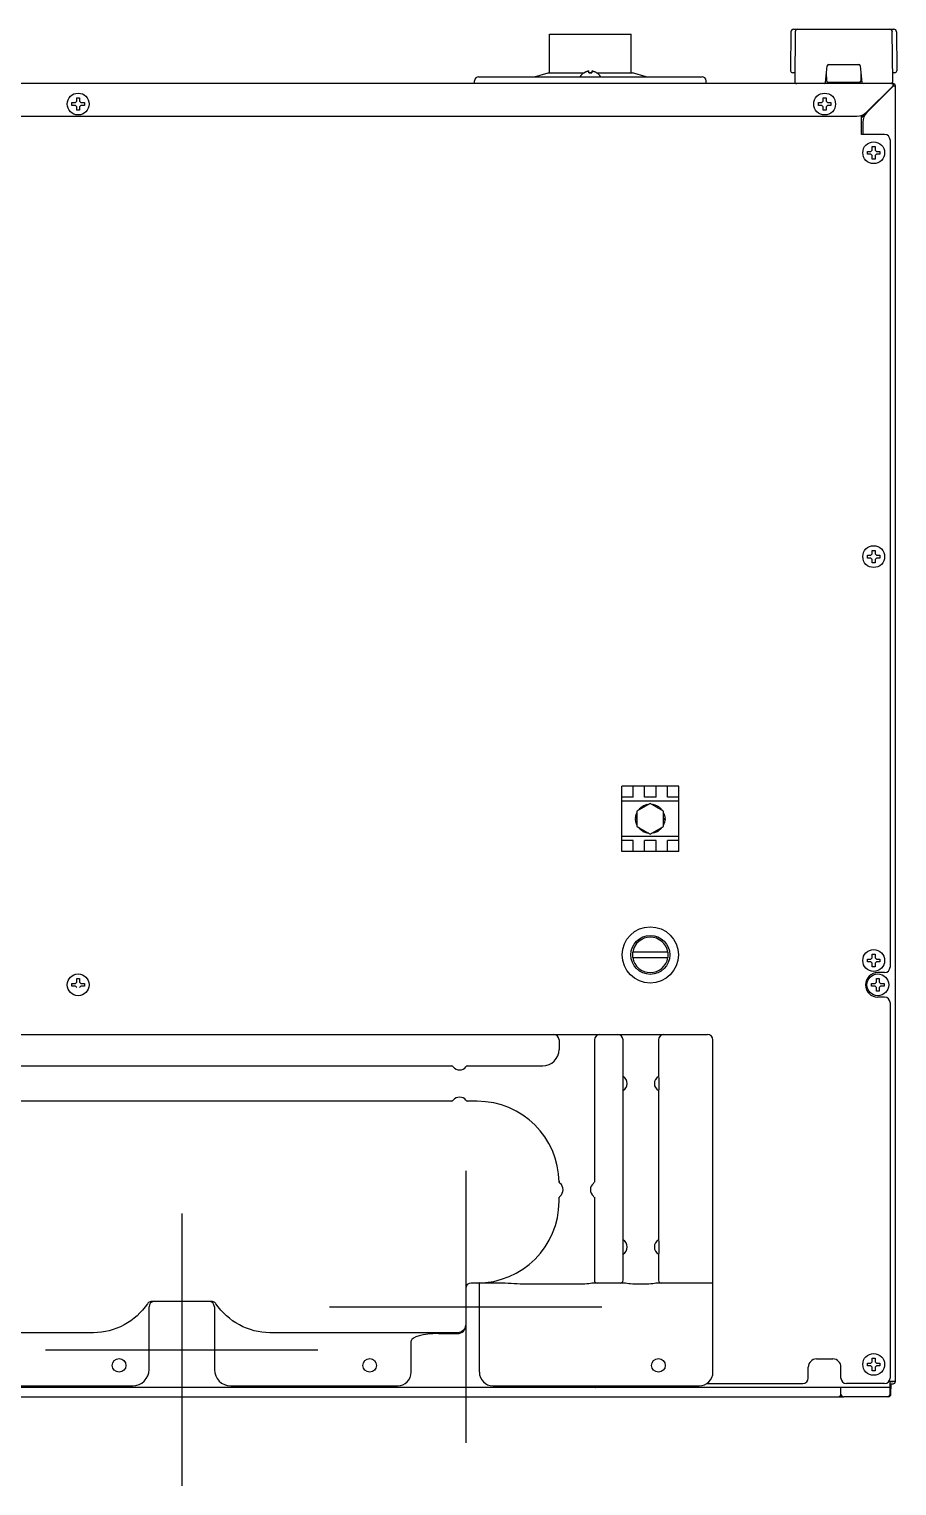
# Model space of a CAD drawing. Header units: millimetres. Extents: x -10733 to -5990, y 4098 to 7122.
# Drawn here: x -10451 to -10132, y 5579 to 6114 of the extents above; entities that cross this region are included whole.
import ezdxf

# ---------------------------------------------------------------- set-up
doc = ezdxf.new("R2010")
doc.units = ezdxf.units.MM
doc.header["$LTSCALE"] = 346.5
doc.layers.get('0').update_dxf_attribs({"linetype": 'CONTINUOUS'})
doc.layers.add('ASSI', color=7, linetype='CONTINUOUS')
doc.layers.add('GEOM', color=7, linetype='CONTINUOUS')

msp = doc.modelspace()

# ---------------------------------------------------------------- linework, layer by layer
at = {"color": 7, "linetype": 'Continuous'}
for p, q in [((-10170.92, 6112.71), (-10171.04, 6098.7)), ((-10169.92, 6113.7), (-10133.16, 6113.7)), ((-10169.38, 6112.71), (-10169.54, 6094.7)), ((-10133.54, 6094.7), (-10133.7, 6112.71)), ((-10132.16, 6112.71), (-10132.04, 6098.7)), ((-10158.23, 6094.15), (-10157.58, 6100.25)), ((-10157.09, 6100.7), (-10145.99, 6100.7)), ((-10145.49, 6100.25), (-10144.85, 6094.15)), ((-10246.84, 6097.64), (-10246.84, 6097.68)), ((-10245.04, 6097.64), (-10245.04, 6098.19)), ((-10244.04, 6098.19), (-10244.04, 6097.64)), ((-10242.24, 6097.68), (-10242.24, 6097.64)), ((-10171.04, 6098.7), (-10171.03, 6098.42)), ((-10169.54, 6097.7), (-10170.28, 6097.7)), ((-10169.54, 6094.7), (-10169.53, 6094.42)), ((-10157.78, 6094.59), (-10157.83, 6097.89)), ((-10145.8, 6094.1), (-10157.28, 6094.1)), ((-10145.24, 6097.89), (-10145.3, 6094.59)), ((-10132.8, 6097.7), (-10133.56, 6097.7)), ((-10133.55, 6094.42), (-10133.54, 6094.7)), ((-10132.04, 6098.7), (-10132.05, 6098.42)), ((-10212.04, 5835.7), (-10233.04, 5835.7)), ((-10233.04, 5811.7), (-10233.04, 5835.7)), ((-10228.84, 5831.64), (-10233.04, 5831.64)), ((-10228.84, 5831.64), (-10228.84, 5835.7)), ((-10224.64, 5831.64), (-10224.64, 5835.7)), ((-10220.44, 5831.64), (-10224.64, 5831.64)), ((-10220.44, 5831.64), (-10220.44, 5835.7)), ((-10216.24, 5831.64), (-10216.24, 5835.7)), ((-10212.04, 5831.64), (-10216.24, 5831.64)), ((-10212.04, 5811.7), (-10212.04, 5835.7)), ((-10228.84, 5815.75), (-10233.04, 5815.75)), ((-10228.84, 5811.7), (-10228.84, 5815.75)), ((-10220.44, 5815.75), (-10224.64, 5815.75)), ((-10224.64, 5811.7), (-10224.64, 5815.75)), ((-10220.44, 5811.7), (-10220.44, 5815.75)), ((-10212.04, 5815.75), (-10216.24, 5815.75)), ((-10216.24, 5811.7), (-10216.24, 5815.75)), ((-10212.04, 5811.7), (-10233.04, 5811.7)), ((-10216.03, 5774.7), (-10229.04, 5774.7)), ((-10229.04, 5772.7), (-10216.03, 5772.7)), ((-10199.54, 5620.45), (-10199.54, 5742.45)), ((-10464.77, 5732.95), (-10295.31, 5732.95)), ((-10289.77, 5732.95), (-10262.04, 5732.95)), ((-10232.54, 5654.2), (-10232.54, 5727.77)), ((-10219.35, 5727.95), (-10219.35, 5724.94)), ((-10295.31, 5719.95), (-10464.77, 5719.95)), ((-10286.04, 5719.95), (-10289.77, 5719.95)), ((-10219.54, 5723.85), (-10219.54, 5669.05)), ((-10256.04, 5683.2), (-10256.04, 5684.68)), ((-10243.04, 5684.68), (-10243.04, 5654.2)), ((-10219.35, 5667.95), (-10219.35, 5664.94)), ((-10219.54, 5663.85), (-10219.54, 5654.2)), ((-10290.29, 5651.2), (-10290.29, 5637.71)), ((-10290.29, 5651.2), (-10290.29, 5637.71)), ((-10285.29, 5653.21), (-10288.29, 5653.2)), ((-10279.16, 5653.2), (-10288.29, 5653.2)), ((-10285.29, 5620.45), (-10285.29, 5653.2)), ((-10232.73, 5653.2), (-10242.84, 5653.2)), ((-10199.54, 5653.2), (-10219.34, 5653.2)), ((-10406.54, 5621.45), (-10406.54, 5644.45)), ((-10383.62, 5646.45), (-10405.45, 5646.45)), ((-10382.54, 5644.45), (-10382.54, 5621.45)), ((-10300.29, 5634.61), (-10293.29, 5634.61)), ((-10406.54, 5628.7), (-10382.54, 5628.7)), ((-10310.29, 5620.45), (-10310.29, 5631.93)), ((-10660.54, 5615.45), (-10412.54, 5615.45)), ((-10376.54, 5615.45), (-10315.29, 5615.45)), ((-10280.29, 5615.45), (-10204.54, 5615.45))]:
    msp.add_line(p, q, dxfattribs=at)
at = {"color": 9, "linetype": 'Continuous'}
for p, q in [((-10212.04, 5830.2), (-10233.04, 5830.2)), ((-10212.04, 5817.2), (-10233.04, 5817.2)), ((-10248.04, 5652.74), (-10267.23, 5652.74)), ((-10224.54, 5652.74), (-10227.54, 5652.74)), ((-10426.89, 5634.95), (-10613.54, 5634.95)), ((-10293.29, 5634.95), (-10362.19, 5634.95))]:
    msp.add_line(p, q, dxfattribs=at)
at = {"color": 4}
for p, q in [((-10290.29, 5694.45), (-10290.29, 5594.45)), ((-10340.29, 5644.45), (-10240.29, 5644.45))]:
    msp.add_line(p, q, dxfattribs=at)
at = {"color": 1}
for p, q in [((-10394.54, 5678.7), (-10394.54, 5578.7)), ((-10444.54, 5628.7), (-10344.54, 5628.7))]:
    msp.add_line(p, q, dxfattribs=at)
at = {"color": 7, "linetype": 'Continuous'}
for centre, radius in [((-10222.54, 5773.7), 10.33), ((-10222.54, 5773.7), 7.15), ((-10417.54, 5622.95), 2.5), ((-10325.54, 5622.95), 2.5), ((-10219.54, 5622.95), 2.5)]:
    msp.add_circle(centre, radius, dxfattribs=at)
for centre, radius, start, end in [((-10169.92, 6112.7), 1, 90, 179.5), ((-10168.38, 6112.7), 1, 90, 179.5), ((-10134.69, 6112.7), 1, 0.5, 90), ((-10133.16, 6112.7), 1, 0.5, 90), ((-10157.09, 6100.2), 0.5, 90, 174), ((-10145.99, 6100.2), 0.5, 6, 90), ((-10244.34, 6093.58), 4.8, 121.3727, 146.7141), ((-10244.35, 6093.59), 4.75, 118.9687, 121.5341), ((-10244.35, 6093.59), 4.75, 118.0074, 118.9684), ((-10244.35, 6093.6), 4.75, 116.6813, 118.0074), ((-10244.36, 6093.6), 4.74, 115.5402, 116.6812), ((-10244.36, 6093.6), 4.74, 114.5722, 115.5402), ((-10244.36, 6093.61), 4.73, 113.3175, 114.5722), ((-10244.36, 6093.61), 4.73, 112.5474, 113.3174), ((-10244.36, 6093.62), 4.72, 111.0025, 112.5476), ((-10244.37, 6093.63), 4.72, 110.5181, 111.0023), ((-10244.37, 6093.64), 4.7, 108.4656, 110.5187), ((-10244.38, 6093.65), 4.68, 107.3773, 108.465), ((-10244.38, 6093.67), 4.67, 106.3949, 107.3772), ((-10244.39, 6093.7), 4.64, 104.3176, 106.3964), ((-10245.28, 6096.2), 2.01, 95.2585, 97.2741), ((-10245.29, 6096.22), 1.98, 94.6009, 95.2558), ((-10245.29, 6096.24), 1.97, 93.2167, 94.6016), ((-10245.29, 6096.25), 1.96, 92.3765, 93.2159), ((-10245.29, 6096.25), 1.95, 91.1545, 92.3767), ((-10245.29, 6096.26), 1.95, 89.0741, 91.1541), ((-10245.29, 6096.26), 1.95, 88.0037, 89.0738), ((-10245.29, 6096.25), 1.96, 86.9771, 88.0037), ((-10245.29, 6096.24), 1.97, 85.714, 86.9766), ((-10245.29, 6096.23), 1.98, 84.8627, 85.7144), ((-10245.29, 6096.2), 2.01, 82.7256, 84.8598), ((-10244.54, 6093.88), 3.8, 82.4351, 97.5649), ((-10243.78, 6096.2), 2.01, 95.1401, 97.2744), ((-10243.79, 6096.23), 1.98, 94.2856, 95.1372), ((-10243.79, 6096.24), 1.97, 93.0233, 94.286), ((-10243.79, 6096.25), 1.96, 91.9964, 93.0228), ((-10243.79, 6096.26), 1.95, 90.9261, 91.9964), ((-10243.79, 6096.26), 1.95, 88.8459, 90.9258), ((-10243.79, 6096.25), 1.96, 87.6234, 88.8455), ((-10243.79, 6096.25), 1.96, 86.7841, 87.6235), ((-10243.79, 6096.24), 1.97, 85.3984, 86.7833), ((-10243.79, 6096.22), 1.98, 84.7442, 85.3991), ((-10243.79, 6096.2), 2.01, 82.7259, 84.7415), ((-10244.68, 6093.7), 4.64, 73.6036, 75.6824), ((-10244.69, 6093.67), 4.67, 72.6228, 73.6051), ((-10244.7, 6093.65), 4.68, 71.535, 72.6227), ((-10244.7, 6093.64), 4.7, 69.4813, 71.5344), ((-10244.71, 6093.63), 4.72, 68.9977, 69.4819), ((-10244.71, 6093.62), 4.72, 67.4524, 68.9975), ((-10244.71, 6093.61), 4.73, 66.6826, 67.4526), ((-10244.72, 6093.61), 4.73, 65.4278, 66.6825), ((-10244.72, 6093.6), 4.74, 64.4598, 65.4278), ((-10244.72, 6093.6), 4.74, 63.3188, 64.4598), ((-10244.72, 6093.6), 4.75, 61.9926, 63.3187), ((-10244.72, 6093.59), 4.75, 61.0316, 61.9926), ((-10244.72, 6093.59), 4.75, 58.4659, 61.0313), ((-10244.74, 6093.58), 4.8, 33.2859, 58.6273), ((-10170.28, 6098.45), 0.75, 182, 270), ((-10168.78, 6094.45), 0.75, 182, 270), ((-10158.72, 6094.2), 0.5, 270, 354), ((-10157.28, 6094.6), 0.5, 181, 270), ((-10145.8, 6094.6), 0.5, 270, 359), ((-10144.35, 6094.2), 0.5, 186, 270), ((-10134.3, 6094.45), 0.75, 270, 358), ((-10132.8, 6098.45), 0.75, 270, 358), ((-10222.54, 5773.7), 6.5, 8.8499, 171.1501), ((-10222.54, 5773.7), 6.58, 171.2603, 188.7397), ((-10222.54, 5773.7), 6.5, 188.8499, 351.1501), ((-10222.54, 5773.7), 6.58, 351.2603, 8.7397), ((-10201.54, 5742.45), 2, 0, 90), ((-10262.04, 5738.95), 6, 270, 0), ((-10295.66, 5731.95), 1, 38.6822, 72.8946), ((-10292.54, 5734.45), 3, 218.6822, 321.3178), ((-10289.42, 5731.95), 1, 107.1064, 141.3178), ((-10234.04, 5726.45), 3, 300, 60), ((-10218.04, 5726.45), 3, 120, 240), ((-10295.66, 5720.95), 1, 287.1064, 321.3178), ((-10292.54, 5718.45), 3, 38.6822, 141.3178), ((-10289.42, 5720.95), 1, 218.6822, 252.8946), ((-10286.04, 5689.95), 30, 0.5028, 90), ((-10255.04, 5690.57), 1, 181.16, 231.4343), ((-10257.54, 5687.45), 3, 308.6822, 51.4343), ((-10241.54, 5687.45), 3, 128.6822, 231.3178), ((-10244.04, 5690.57), 1, 308.6822, 342.8944), ((-10286.04, 5683.2), 30, 270, 0), ((-10255.04, 5684.32), 1, 128.6822, 162.8941), ((-10244.04, 5684.32), 1, 17.1064, 51.3178), ((-10234.04, 5666.45), 3, 300, 60), ((-10218.04, 5666.45), 3, 120, 240), ((-10288.29, 5651.2), 2, 90, 180), ((-10288.29, 5651.2), 2, 90, 180), ((-10242.04, 5654.2), 1, 180, 270), ((-10233.54, 5654.2), 1, 270, 0), ((-10218.54, 5654.2), 1, 180, 270), ((-10404.54, 5644.45), 2, 90, 180), ((-10384.54, 5644.45), 2, 0, 90), ((-10412.54, 5621.45), 6, 270, 0), ((-10376.54, 5621.45), 6, 180, 270), ((-10315.29, 5620.45), 5, 270, 0), ((-10280.29, 5620.45), 5, 180, 270), ((-10204.54, 5620.45), 5, 270, 0)]:
    msp.add_arc(centre, radius, start, end, dxfattribs=at)
for centre, major_axis, ratio, start_param, end_param in [((-10300.29, 5631.93), (-10, 0), 0.267949, -1.570796, 0), ((-10293.29, 5637.71), (0, 3.11), 0.965926, 3.141593, 4.712389), ((-10293.29, 5637.71), (0, 3.11), 0.965926, 3.141593, 4.712389)]:
    msp.add_ellipse(centre, major_axis=major_axis, ratio=ratio, start_param=start_param, end_param=end_param, dxfattribs=at)
for points, knots in [([(-10219.54, 5729.05), (-10219.53, 5729.03), (-10219.4, 5728.68), (-10219.35, 5728.3), (-10219.35, 5727.95)], [0, 0, 0, 0, 0.074571, 1, 1, 1, 1]), ([(-10219.35, 5724.94), (-10219.35, 5724.8), (-10219.37, 5724.43), (-10219.45, 5724.06), (-10219.54, 5723.84)], [0, 0, 0, 0, 0.377627, 1, 1, 1, 1]), ([(-10219.54, 5669.05), (-10219.53, 5669.03), (-10219.4, 5668.68), (-10219.35, 5668.3), (-10219.35, 5667.95)], [0, 0, 0, 0, 0.074571, 1, 1, 1, 1]), ([(-10219.35, 5664.94), (-10219.35, 5664.8), (-10219.37, 5664.43), (-10219.45, 5664.06), (-10219.54, 5663.84)], [0, 0, 0, 0, 0.377627, 1, 1, 1, 1])]:
    msp.add_open_spline(points, degree=3, knots=knots, dxfattribs=at)
at = {"color": 9, "linetype": 'Continuous'}
for points, knots in [([(-10267.23, 5652.74), (-10268.25, 5652.74), (-10272.23, 5652.84), (-10276.2, 5653.2), (-10279.16, 5653.2)], [0, 0, 0, 0, 0.257069, 1, 1, 1, 1]), ([(-10242.84, 5653.2), (-10243.6, 5653.2), (-10245.32, 5652.87), (-10247.06, 5652.74), (-10248.04, 5652.74)], [0, 0, 0, 0, 0.435713, 1, 1, 1, 1]), ([(-10227.54, 5652.74), (-10228.52, 5652.74), (-10230.26, 5652.87), (-10231.98, 5653.2), (-10232.73, 5653.2)], [0, 0, 0, 0, 0.564728, 1, 1, 1, 1]), ([(-10219.34, 5653.2), (-10220.1, 5653.2), (-10221.82, 5652.87), (-10223.56, 5652.74), (-10224.54, 5652.74)], [0, 0, 0, 0, 0.435713, 1, 1, 1, 1]), ([(-10407.11, 5645.57), (-10409.28, 5642.39), (-10415.2, 5636.95), (-10423.04, 5634.93), (-10426.89, 5634.95)], [0, 0, 0, 0, 0.5003, 1, 1, 1, 1]), ([(-10362.19, 5634.95), (-10366.04, 5634.93), (-10373.87, 5636.95), (-10379.79, 5642.39), (-10381.97, 5645.57)], [0, 0, 0, 0, 0.499629, 1, 1, 1, 1])]:
    msp.add_open_spline(points, degree=3, knots=knots, dxfattribs=at)
for points in [[(-10406.17, 5646.31), (-10406.54, 5646.17), (-10406.88, 5645.9), (-10407.11, 5645.57)], [(-10381.97, 5645.57), (-10382.19, 5645.9), (-10382.53, 5646.17), (-10382.91, 5646.31)], [(-10292.2, 5635.15), (-10292.54, 5635.01), (-10292.92, 5634.95), (-10293.29, 5634.95)], [(-10290.52, 5636.77), (-10290.82, 5636.06), (-10291.47, 5635.43), (-10292.2, 5635.15)], [(-10290.29, 5637.91), (-10290.29, 5637.53), (-10290.37, 5637.13), (-10290.52, 5636.77)]]:
    msp.add_open_spline(points, degree=3, dxfattribs=at)
at = {"color": 7, "linetype": 'Continuous'}
for points in [[(-10405.45, 5646.45), (-10405.7, 5646.45), (-10405.94, 5646.4), (-10406.17, 5646.31)], [(-10382.91, 5646.31), (-10383.13, 5646.4), (-10383.38, 5646.45), (-10383.62, 5646.45)]]:
    msp.add_open_spline(points, degree=3, dxfattribs=at)
at = {"layer": 'ASSI', "color": 7, "linetype": 'Continuous'}
for p, q in [((-10259.54, 6097.7), (-10259.54, 6111.8)), ((-10259.54, 6111.8), (-10229.54, 6111.8)), ((-10229.54, 6097.7), (-10229.54, 6111.8)), ((-10265.04, 6096.2), (-10260.04, 6097.7)), ((-10260.04, 6097.7), (-10246.74, 6097.7)), ((-10245.04, 6097.7), (-10244.04, 6097.7)), ((-10242.33, 6097.7), (-10229.04, 6097.7)), ((-10224.04, 6096.2), (-10229.04, 6097.7)), ((-10222.54, 5829.35), (-10227.43, 5826.52)), ((-10227.43, 5826.52), (-10227.43, 5820.87)), ((-10226.91, 5826.82), (-10226.78, 5827.06)), ((-10226.58, 5827.29), (-10225.37, 5828.3)), ((-10225.11, 5828.45), (-10223.63, 5829)), ((-10223.33, 5829.05), (-10223.06, 5829.05)), ((-10217.64, 5826.52), (-10222.54, 5829.35)), ((-10222.02, 5829.05), (-10221.75, 5829.05)), ((-10221.45, 5829), (-10219.97, 5828.45)), ((-10219.7, 5828.3), (-10218.49, 5827.29)), ((-10218.3, 5827.06), (-10218.16, 5826.82)), ((-10217.64, 5820.87), (-10217.64, 5826.52)), ((-10227.94, 5823.85), (-10227.67, 5825.4)), ((-10227.67, 5821.99), (-10227.94, 5823.55)), ((-10227.57, 5825.69), (-10227.43, 5825.92)), ((-10227.43, 5821.47), (-10227.57, 5821.71)), ((-10227.43, 5820.87), (-10222.54, 5818.05)), ((-10222.54, 5818.05), (-10217.64, 5820.87)), ((-10217.64, 5825.92), (-10217.51, 5825.69)), ((-10217.51, 5821.71), (-10217.64, 5821.47)), ((-10217.41, 5825.4), (-10217.13, 5823.85)), ((-10217.13, 5823.55), (-10217.41, 5821.99)), ((-10226.78, 5820.34), (-10226.91, 5820.57)), ((-10225.37, 5819.09), (-10226.58, 5820.11)), ((-10223.63, 5818.4), (-10225.11, 5818.94)), ((-10223.06, 5818.35), (-10223.33, 5818.35)), ((-10221.75, 5818.35), (-10222.02, 5818.35)), ((-10219.97, 5818.94), (-10221.45, 5818.4)), ((-10218.49, 5820.11), (-10219.7, 5819.09)), ((-10218.16, 5820.57), (-10218.3, 5820.34))]:
    msp.add_line(p, q, dxfattribs=at)
for centre, radius, start, end in [((-10224.41, 5829.05), 1.25, 357.2328, 359.9773), ((-10218.84, 5828), 1.25, 297.2597, 299.9802), ((-10228.11, 5824.75), 1.26, 57.2821, 59.9837), ((-10216.97, 5822.65), 1.25, 237.2591, 239.9802), ((-10226.23, 5819.4), 1.25, 117.2586, 119.9801), ((-10220.66, 5818.35), 1.25, 177.2586, 179.9801)]:
    msp.add_arc(centre, radius, start, end, dxfattribs=at)
for points, knots in [([(-10226.65, 5826.97), (-10226.66, 5826.98), (-10226.7, 5827.01), (-10226.75, 5827.04), (-10226.78, 5827.06)], [0, 0, 0, 0, 0.32014, 1, 1, 1, 1]), ([(-10226.42, 5827.11), (-10226.44, 5827.13), (-10226.49, 5827.19), (-10226.55, 5827.25), (-10226.58, 5827.29)], [0, 0, 0, 0, 0.324551, 1, 1, 1, 1]), ([(-10225.06, 5827.89), (-10225.1, 5827.94), (-10225.17, 5828.04), (-10225.28, 5828.18), (-10225.34, 5828.27), (-10225.37, 5828.3)], [0, 0, 0, 0, 0.333918, 0.740588, 1, 1, 1, 1]), ([(-10224.91, 5827.98), (-10224.93, 5828.03), (-10224.98, 5828.15), (-10225.05, 5828.31), (-10225.1, 5828.41), (-10225.11, 5828.45)], [0, 0, 0, 0, 0.335336, 0.741881, 1, 1, 1, 1]), ([(-10224.85, 5828.01), (-10224.86, 5828.05), (-10224.88, 5828.22), (-10224.91, 5828.39), (-10224.95, 5828.51)], [0, 0, 0, 0, 0.240606, 1, 1, 1, 1]), ([(-10223.55, 5828.76), (-10223.56, 5828.79), (-10223.58, 5828.86), (-10223.61, 5828.94), (-10223.63, 5829)], [0, 0, 0, 0, 0.321347, 1, 1, 1, 1]), ([(-10223.32, 5828.89), (-10223.32, 5828.91), (-10223.32, 5828.96), (-10223.33, 5829.01), (-10223.33, 5829.05)], [0, 0, 0, 0, 0.317636, 1, 1, 1, 1]), ([(-10221.75, 5828.89), (-10221.75, 5828.91), (-10221.75, 5828.96), (-10221.75, 5829.01), (-10221.75, 5829.05)], [0, 0, 0, 0, 0.32014, 1, 1, 1, 1]), ([(-10221.52, 5828.76), (-10221.52, 5828.79), (-10221.49, 5828.86), (-10221.47, 5828.94), (-10221.45, 5829)], [0, 0, 0, 0, 0.324551, 1, 1, 1, 1]), ([(-10220.17, 5827.98), (-10220.15, 5828.03), (-10220.09, 5828.15), (-10220.03, 5828.31), (-10219.98, 5828.41), (-10219.97, 5828.45)], [0, 0, 0, 0, 0.333917, 0.740587, 1, 1, 1, 1]), ([(-10220.01, 5827.89), (-10219.98, 5827.94), (-10219.91, 5828.04), (-10219.8, 5828.18), (-10219.73, 5828.27), (-10219.7, 5828.3)], [0, 0, 0, 0, 0.335335, 0.74188, 1, 1, 1, 1]), ([(-10219.96, 5827.86), (-10219.93, 5827.88), (-10219.79, 5827.98), (-10219.66, 5828.09), (-10219.57, 5828.19)], [0, 0, 0, 0, 0.240582, 1, 1, 1, 1]), ([(-10218.66, 5827.11), (-10218.64, 5827.13), (-10218.59, 5827.19), (-10218.53, 5827.25), (-10218.49, 5827.29)], [0, 0, 0, 0, 0.321347, 1, 1, 1, 1]), ([(-10218.43, 5826.97), (-10218.42, 5826.98), (-10218.37, 5827.01), (-10218.33, 5827.04), (-10218.3, 5827.06)], [0, 0, 0, 0, 0.317604, 1, 1, 1, 1]), ([(-10227.43, 5823.79), (-10227.49, 5823.79), (-10227.62, 5823.8), (-10227.79, 5823.83), (-10227.9, 5823.84), (-10227.94, 5823.85)], [0, 0, 0, 0, 0.335336, 0.741881, 1, 1, 1, 1]), ([(-10227.43, 5823.61), (-10227.49, 5823.6), (-10227.62, 5823.59), (-10227.79, 5823.57), (-10227.9, 5823.55), (-10227.94, 5823.55)], [0, 0, 0, 0, 0.333918, 0.740587, 1, 1, 1, 1]), ([(-10227.43, 5823.85), (-10227.47, 5823.87), (-10227.62, 5823.93), (-10227.79, 5823.99), (-10227.91, 5824.02)], [0, 0, 0, 0, 0.240606, 1, 1, 1, 1]), ([(-10227.43, 5825.35), (-10227.46, 5825.36), (-10227.54, 5825.37), (-10227.61, 5825.4), (-10227.67, 5825.4)], [0, 0, 0, 0, 0.321347, 1, 1, 1, 1]), ([(-10227.43, 5822.04), (-10227.46, 5822.04), (-10227.54, 5822.02), (-10227.62, 5822), (-10227.67, 5821.99)], [0, 0, 0, 0, 0.324551, 1, 1, 1, 1]), ([(-10227.43, 5825.62), (-10227.45, 5825.62), (-10227.49, 5825.65), (-10227.54, 5825.67), (-10227.57, 5825.69)], [0, 0, 0, 0, 0.317602, 1, 1, 1, 1]), ([(-10227.43, 5821.78), (-10227.45, 5821.77), (-10227.49, 5821.75), (-10227.54, 5821.72), (-10227.57, 5821.71)], [0, 0, 0, 0, 0.32014, 1, 1, 1, 1]), ([(-10217.65, 5825.62), (-10217.63, 5825.62), (-10217.59, 5825.65), (-10217.54, 5825.67), (-10217.51, 5825.69)], [0, 0, 0, 0, 0.32014, 1, 1, 1, 1]), ([(-10217.64, 5825.35), (-10217.62, 5825.36), (-10217.54, 5825.37), (-10217.46, 5825.4), (-10217.41, 5825.4)], [0, 0, 0, 0, 0.324551, 1, 1, 1, 1]), ([(-10217.64, 5823.79), (-10217.59, 5823.79), (-10217.46, 5823.8), (-10217.29, 5823.83), (-10217.18, 5823.84), (-10217.13, 5823.85)], [0, 0, 0, 0, 0.333917, 0.740587, 1, 1, 1, 1]), ([(-10217.64, 5823.61), (-10217.59, 5823.6), (-10217.46, 5823.59), (-10217.29, 5823.57), (-10217.18, 5823.55), (-10217.13, 5823.55)], [0, 0, 0, 0, 0.335335, 0.74188, 1, 1, 1, 1]), ([(-10217.64, 5823.54), (-10217.61, 5823.53), (-10217.45, 5823.46), (-10217.29, 5823.4), (-10217.16, 5823.38)], [0, 0, 0, 0, 0.240581, 1, 1, 1, 1]), ([(-10217.64, 5822.04), (-10217.62, 5822.04), (-10217.54, 5822.02), (-10217.46, 5822), (-10217.41, 5821.99)], [0, 0, 0, 0, 0.321347, 1, 1, 1, 1]), ([(-10217.64, 5821.78), (-10217.63, 5821.77), (-10217.59, 5821.75), (-10217.54, 5821.72), (-10217.51, 5821.71)], [0, 0, 0, 0, 0.317603, 1, 1, 1, 1]), ([(-10226.65, 5820.42), (-10226.66, 5820.41), (-10226.7, 5820.38), (-10226.75, 5820.36), (-10226.78, 5820.34)], [0, 0, 0, 0, 0.317603, 1, 1, 1, 1]), ([(-10226.42, 5820.29), (-10226.44, 5820.27), (-10226.49, 5820.21), (-10226.55, 5820.15), (-10226.58, 5820.11)], [0, 0, 0, 0, 0.321347, 1, 1, 1, 1]), ([(-10225.12, 5819.54), (-10225.15, 5819.51), (-10225.29, 5819.41), (-10225.42, 5819.3), (-10225.5, 5819.2)], [0, 0, 0, 0, 0.24058, 1, 1, 1, 1]), ([(-10225.06, 5819.5), (-10225.1, 5819.46), (-10225.17, 5819.35), (-10225.28, 5819.22), (-10225.34, 5819.13), (-10225.37, 5819.09)], [0, 0, 0, 0, 0.335336, 0.741881, 1, 1, 1, 1]), ([(-10224.91, 5819.41), (-10224.93, 5819.36), (-10224.98, 5819.25), (-10225.05, 5819.09), (-10225.1, 5818.98), (-10225.11, 5818.94)], [0, 0, 0, 0, 0.333918, 0.740587, 1, 1, 1, 1]), ([(-10223.55, 5818.63), (-10223.56, 5818.61), (-10223.58, 5818.53), (-10223.61, 5818.45), (-10223.63, 5818.4)], [0, 0, 0, 0, 0.324551, 1, 1, 1, 1]), ([(-10223.32, 5818.5), (-10223.32, 5818.48), (-10223.32, 5818.43), (-10223.33, 5818.38), (-10223.33, 5818.35)], [0, 0, 0, 0, 0.32014, 1, 1, 1, 1]), ([(-10221.75, 5818.5), (-10221.75, 5818.48), (-10221.75, 5818.43), (-10221.75, 5818.38), (-10221.75, 5818.35)], [0, 0, 0, 0, 0.317603, 1, 1, 1, 1]), ([(-10221.52, 5818.63), (-10221.52, 5818.61), (-10221.49, 5818.53), (-10221.47, 5818.45), (-10221.45, 5818.4)], [0, 0, 0, 0, 0.321347, 1, 1, 1, 1]), ([(-10220.22, 5819.38), (-10220.22, 5819.34), (-10220.2, 5819.17), (-10220.17, 5819), (-10220.13, 5818.88)], [0, 0, 0, 0, 0.240581, 1, 1, 1, 1]), ([(-10220.17, 5819.41), (-10220.15, 5819.36), (-10220.09, 5819.25), (-10220.03, 5819.09), (-10219.98, 5818.98), (-10219.97, 5818.94)], [0, 0, 0, 0, 0.335335, 0.74188, 1, 1, 1, 1]), ([(-10220.01, 5819.5), (-10219.98, 5819.46), (-10219.91, 5819.35), (-10219.8, 5819.22), (-10219.73, 5819.13), (-10219.7, 5819.09)], [0, 0, 0, 0, 0.333917, 0.740587, 1, 1, 1, 1]), ([(-10218.66, 5820.29), (-10218.64, 5820.27), (-10218.59, 5820.21), (-10218.53, 5820.15), (-10218.49, 5820.11)], [0, 0, 0, 0, 0.324551, 1, 1, 1, 1]), ([(-10218.43, 5820.42), (-10218.42, 5820.41), (-10218.37, 5820.38), (-10218.33, 5820.36), (-10218.3, 5820.34)], [0, 0, 0, 0, 0.32014, 1, 1, 1, 1])]:
    msp.add_open_spline(points, degree=3, knots=knots, dxfattribs=at)
for points in [[(-10226.3, 5827.18), (-10226.34, 5827.25), (-10226.39, 5827.33), (-10226.45, 5827.4)], [(-10221.41, 5828.69), (-10221.36, 5828.77), (-10221.32, 5828.85), (-10221.29, 5828.94)], [(-10227.43, 5822.18), (-10227.52, 5822.18), (-10227.61, 5822.17), (-10227.7, 5822.16)], [(-10217.65, 5825.22), (-10217.56, 5825.22), (-10217.47, 5825.22), (-10217.38, 5825.24)], [(-10223.67, 5818.7), (-10223.71, 5818.62), (-10223.76, 5818.54), (-10223.79, 5818.46)], [(-10218.78, 5820.22), (-10218.73, 5820.14), (-10218.68, 5820.07), (-10218.62, 5820)]]:
    msp.add_open_spline(points, degree=3, dxfattribs=at)
at = {"layer": 'GEOM', "color": 7, "linetype": 'Continuous'}
for p, q in [((-10133.44, 6093.7), (-10731.64, 6093.7)), ((-10287.04, 6093.7), (-10287.04, 6094.7)), ((-10285.54, 6096.2), (-10203.54, 6096.2)), ((-10202.04, 6093.7), (-10202.04, 6094.7)), ((-10133.44, 6093.7), (-10133.44, 6093.51)), ((-10433.04, 6087.2), (-10433.04, 6088.5)), ((-10433.04, 6088.5), (-10432.04, 6088.5)), ((-10432.04, 6088.5), (-10432.04, 6087.2)), ((-10159.04, 6088.5), (-10158.04, 6088.5)), ((-10159.04, 6087.2), (-10159.04, 6088.5)), ((-10158.04, 6088.5), (-10158.04, 6087.2)), ((-10143.17, 6083.16), (-10133.54, 6092.8)), ((-10133.44, 6092.7), (-10143.07, 6083.06)), ((-10133.44, 6093.51), (-10133.44, 6092.88)), ((-10132.73, 6092.8), (-10133.36, 6092.8)), ((-10132.54, 6092.8), (-10132.73, 6092.8)), ((-10132.54, 5617.1), (-10132.54, 6092.8)), ((-10434.84, 6085.7), (-10434.84, 6086.7)), ((-10434.84, 6086.7), (-10433.54, 6086.7)), ((-10433.54, 6085.7), (-10434.84, 6085.7)), ((-10433.54, 6086.7), (-10433.04, 6087.2)), ((-10433.04, 6085.2), (-10433.54, 6085.7)), ((-10433.04, 6083.9), (-10433.04, 6085.2)), ((-10432.04, 6083.9), (-10433.04, 6083.9)), ((-10432.04, 6087.2), (-10431.54, 6086.7)), ((-10431.54, 6085.7), (-10432.04, 6085.2)), ((-10432.04, 6085.2), (-10432.04, 6083.9)), ((-10431.54, 6086.7), (-10430.24, 6086.7)), ((-10430.24, 6085.7), (-10431.54, 6085.7)), ((-10430.24, 6086.7), (-10430.24, 6085.7)), ((-10160.84, 6086.7), (-10159.54, 6086.7)), ((-10160.84, 6085.7), (-10160.84, 6086.7)), ((-10159.54, 6085.7), (-10160.84, 6085.7)), ((-10159.54, 6086.7), (-10159.04, 6087.2)), ((-10159.04, 6085.2), (-10159.54, 6085.7)), ((-10159.04, 6083.9), (-10159.04, 6085.2)), ((-10158.04, 6083.9), (-10159.04, 6083.9)), ((-10158.04, 6087.2), (-10157.54, 6086.7)), ((-10157.54, 6085.7), (-10158.04, 6085.2)), ((-10158.04, 6085.2), (-10158.04, 6083.9)), ((-10157.54, 6086.7), (-10156.24, 6086.7)), ((-10156.24, 6085.7), (-10157.54, 6085.7)), ((-10156.24, 6086.7), (-10156.24, 6085.7)), ((-10143.17, 6083.16), (-10145.04, 6081.3)), ((-10145.04, 6081.1), (-10143.07, 6083.06)), ((-10718.37, 6081.7), (-10146.71, 6081.7)), ((-10145.04, 6075.04), (-10145.04, 6081.99)), ((-10145.04, 6075.04), (-10145.04, 6081.99)), ((-10144.54, 6079.53), (-10144.54, 6075.04)), ((-10136.54, 6075.04), (-10145.04, 6075.04)), ((-10134.54, 6073.04), (-10134.54, 5769.2)), ((-10142.84, 6068.8), (-10141.54, 6068.8)), ((-10142.84, 6067.8), (-10142.84, 6068.8)), ((-10141.54, 6067.8), (-10142.84, 6067.8)), ((-10141.54, 6068.8), (-10141.04, 6069.3)), ((-10141.04, 6067.3), (-10141.54, 6067.8)), ((-10141.04, 6070.6), (-10140.04, 6070.6)), ((-10141.04, 6069.3), (-10141.04, 6070.6)), ((-10141.04, 6066), (-10141.04, 6067.3)), ((-10140.04, 6070.6), (-10140.04, 6069.3)), ((-10140.04, 6069.3), (-10139.54, 6068.8)), ((-10139.54, 6067.8), (-10140.04, 6067.3)), ((-10140.04, 6067.3), (-10140.04, 6066)), ((-10139.54, 6068.8), (-10138.24, 6068.8)), ((-10138.24, 6067.8), (-10139.54, 6067.8)), ((-10138.24, 6068.8), (-10138.24, 6067.8)), ((-10140.04, 6066), (-10141.04, 6066)), ((-10142.84, 5920.46), (-10141.54, 5920.46)), ((-10142.84, 5919.46), (-10142.84, 5920.46)), ((-10141.54, 5919.46), (-10142.84, 5919.46)), ((-10141.54, 5920.46), (-10141.04, 5920.96)), ((-10141.04, 5918.96), (-10141.54, 5919.46)), ((-10141.04, 5922.26), (-10140.04, 5922.26)), ((-10141.04, 5920.96), (-10141.04, 5922.26)), ((-10141.04, 5917.66), (-10141.04, 5918.96)), ((-10140.04, 5917.66), (-10141.04, 5917.66)), ((-10140.04, 5922.26), (-10140.04, 5920.96)), ((-10140.04, 5920.96), (-10139.54, 5920.46)), ((-10139.54, 5919.46), (-10140.04, 5918.96)), ((-10140.04, 5918.96), (-10140.04, 5917.66)), ((-10139.54, 5920.46), (-10138.24, 5920.46)), ((-10138.24, 5919.46), (-10139.54, 5919.46)), ((-10138.24, 5920.46), (-10138.24, 5919.46)), ((-10141.04, 5773.93), (-10140.04, 5773.93)), ((-10141.04, 5772.63), (-10141.04, 5773.93)), ((-10140.04, 5773.93), (-10140.04, 5772.63)), ((-10142.84, 5772.13), (-10141.54, 5772.13)), ((-10142.84, 5771.13), (-10142.84, 5772.13)), ((-10141.54, 5771.13), (-10142.84, 5771.13)), ((-10141.54, 5772.13), (-10141.04, 5772.63)), ((-10141.04, 5770.63), (-10141.54, 5771.13)), ((-10141.04, 5769.33), (-10141.04, 5770.63)), ((-10140.04, 5769.33), (-10141.04, 5769.33)), ((-10140.04, 5772.63), (-10139.54, 5772.13)), ((-10139.54, 5771.13), (-10140.04, 5770.63)), ((-10140.04, 5770.63), (-10140.04, 5769.33)), ((-10139.54, 5772.13), (-10138.24, 5772.13)), ((-10138.24, 5771.13), (-10139.54, 5771.13)), ((-10138.24, 5772.13), (-10138.24, 5771.13)), ((-10434.84, 5762.2), (-10434.84, 5763.2)), ((-10434.84, 5763.2), (-10433.54, 5763.2)), ((-10433.54, 5762.2), (-10434.84, 5762.2)), ((-10433.54, 5763.2), (-10433.04, 5763.7)), ((-10433.04, 5761.7), (-10433.54, 5762.2)), ((-10433.04, 5763.7), (-10433.04, 5765)), ((-10433.04, 5765), (-10432.04, 5765)), ((-10432.04, 5765), (-10432.04, 5763.7)), ((-10432.04, 5763.7), (-10431.54, 5763.2)), ((-10431.54, 5762.2), (-10432.04, 5761.7)), ((-10431.54, 5763.2), (-10430.24, 5763.2)), ((-10430.24, 5762.2), (-10431.54, 5762.2)), ((-10430.24, 5763.2), (-10430.24, 5762.2)), ((-10141.34, 5763.2), (-10140.04, 5763.2)), ((-10141.34, 5762.2), (-10141.34, 5763.2)), ((-10140.04, 5762.2), (-10141.34, 5762.2)), ((-10140.04, 5763.2), (-10139.54, 5763.7)), ((-10139.54, 5761.7), (-10140.04, 5762.2)), ((-10139.54, 5765), (-10138.54, 5765)), ((-10139.54, 5763.7), (-10139.54, 5765)), ((-10136.54, 5767.2), (-10139.04, 5767.2)), ((-10138.54, 5765), (-10138.54, 5763.7)), ((-10138.54, 5763.7), (-10138.04, 5763.2)), ((-10138.04, 5762.2), (-10138.54, 5761.7)), ((-10138.04, 5763.2), (-10136.74, 5763.2)), ((-10136.74, 5762.2), (-10138.04, 5762.2)), ((-10136.74, 5763.2), (-10136.74, 5762.2)), ((-10139.54, 5760.4), (-10139.54, 5761.7)), ((-10138.54, 5760.4), (-10139.54, 5760.4)), ((-10136.54, 5758.2), (-10139.04, 5758.2)), ((-10138.54, 5761.7), (-10138.54, 5760.4)), ((-10134.54, 5756.2), (-10134.54, 5618.3)), ((-10550.46, 5744.45), (-10201.54, 5744.45)), ((-10256.04, 5742.45), (-10256.04, 5738.95)), ((-10243.04, 5742.45), (-10243.04, 5690.22)), ((-10232.54, 5727.77), (-10232.54, 5742.45)), ((-10219.54, 5742.45), (-10219.54, 5729.05)), ((-10161.54, 5625.3), (-10155.54, 5625.3)), ((-10142.84, 5623.8), (-10141.54, 5623.8)), ((-10142.84, 5622.8), (-10142.84, 5623.8)), ((-10141.54, 5623.8), (-10141.04, 5624.3)), ((-10141.04, 5625.6), (-10140.04, 5625.6)), ((-10141.04, 5624.3), (-10141.04, 5625.6)), ((-10140.04, 5625.6), (-10140.04, 5624.3)), ((-10140.04, 5624.3), (-10139.54, 5623.8)), ((-10139.54, 5623.8), (-10138.24, 5623.8)), ((-10138.24, 5623.8), (-10138.24, 5622.8)), ((-10164.54, 5618.3), (-10164.54, 5622.3)), ((-10152.54, 5618.3), (-10152.54, 5622.3)), ((-10141.54, 5622.8), (-10142.84, 5622.8)), ((-10141.04, 5622.3), (-10141.54, 5622.8)), ((-10141.04, 5621), (-10141.04, 5622.3)), ((-10140.04, 5621), (-10141.04, 5621)), ((-10139.54, 5622.8), (-10140.04, 5622.3)), ((-10140.04, 5622.3), (-10140.04, 5621)), ((-10138.24, 5622.8), (-10139.54, 5622.8)), ((-10730.54, 5614.9), (-10134.54, 5614.9)), ((-10201.75, 5616.3), (-10166.54, 5616.3)), ((-10195.04, 5614.8), (-10195.04, 5614.9)), ((-10190.04, 5614.8), (-10190.04, 5614.9)), ((-10152.54, 5612.4), (-10152.54, 5614.9)), ((-10136.54, 5616.3), (-10150.54, 5616.3)), ((-10134.98, 5617.1), (-10132.54, 5617.1)), ((-10134.54, 5614.9), (-10134.54, 5617.1)), ((-10134.54, 5617), (-10133.44, 5617)), ((-10134.54, 5616.2), (-10133.44, 5616.2)), ((-10134.54, 5612.4), (-10134.54, 5614.9)), ((-10134.2, 5612.39), (-10134.17, 5616.2)), ((-10711.54, 5611.4), (-10153.54, 5611.4)), ((-10153.54, 5611.4), (-10151.54, 5611.4)), ((-10135.14, 5611.4), (-10151.54, 5611.4))]:
    msp.add_line(p, q, dxfattribs=at)
for centre in [(-10432.54, 6086.2), (-10158.54, 6086.2), (-10140.54, 6068.3), (-10140.54, 5919.96), (-10140.54, 5771.63), (-10432.54, 5762.7), (-10139.04, 5762.7), (-10140.54, 5623.3)]:
    msp.add_circle(centre, 4, dxfattribs=at)
for centre, radius, start, end in [((-10285.54, 6094.7), 1.5, 90, 180), ((-10203.54, 6094.7), 1.5, 0, 90), ((-10133.44, 6092.8), 0.9, 0, 90), ((-10134.85, 6091.5), 1, 36.0969, 44.3931), ((-10133.44, 6092.8), 0.1, 0, 90), ((-10146.71, 6086.7), 5, 270, 315), ((-10139.54, 6079.53), 5, 135, 180), ((-10136.54, 6073.04), 2, 0, 90), ((-10136.54, 5769.2), 2, 270, 0), ((-10139.04, 5762.7), 4.5, 90, 270), ((-10136.54, 5756.2), 2, 0, 90), ((-10258.04, 5742.45), 2, 0, 90), ((-10241.04, 5742.45), 2, 90, 180), ((-10234.54, 5742.45), 2, 0, 90), ((-10217.54, 5742.45), 2, 90, 180), ((-10161.54, 5622.3), 3, 90, 180), ((-10155.54, 5622.3), 3, 0, 90), ((-10166.54, 5618.3), 2, 270, 0), ((-10150.54, 5618.3), 2, 180, 270), ((-10136.54, 5618.3), 2, 270, 0), ((-10242.96, 5615.3), 0.5, 296.6152, 309.5006), ((-10222.12, 5615.3), 0.5, 230.4992, 243.3848), ((-10183.59, 5615.3), 0.5, 228.1684, 242.6666), ((-10153.54, 5612.4), 1, 270, 0), ((-10151.54, 5612.4), 1, 180, 270), ((-10135.54, 5612.4), 1, 270, 0), ((-10135.2, 5612.4), 1, 273.8725, 359.5), ((-10133.44, 5617.1), 0.9, 270, 360), ((-10133.44, 5617.1), 0.1, 270, 360)]:
    msp.add_arc(centre, radius, start, end, dxfattribs=at)
for points, knots in [([(-10133.44, 6093.51), (-10133.46, 6093.4), (-10133.49, 6093.17), (-10133.52, 6092.93), (-10133.54, 6092.8)], [0, 0, 0, 0, 0.444743, 1, 1, 1, 1]), ([(-10133.44, 6092.88), (-10133.45, 6092.87), (-10133.48, 6092.85), (-10133.51, 6092.82), (-10133.54, 6092.8)], [0, 0, 0, 0, 0.232177, 1, 1, 1, 1]), ([(-10133.36, 6092.8), (-10133.36, 6092.79), (-10133.39, 6092.75), (-10133.42, 6092.72), (-10133.44, 6092.7)], [0, 0, 0, 0, 0.232177, 1, 1, 1, 1]), ([(-10132.73, 6092.8), (-10132.83, 6092.78), (-10133.07, 6092.74), (-10133.31, 6092.71), (-10133.44, 6092.7)], [0, 0, 0, 0, 0.444743, 1, 1, 1, 1])]:
    msp.add_open_spline(points, degree=3, knots=knots, dxfattribs=at)

doc.saveas('drawing.dxf')
